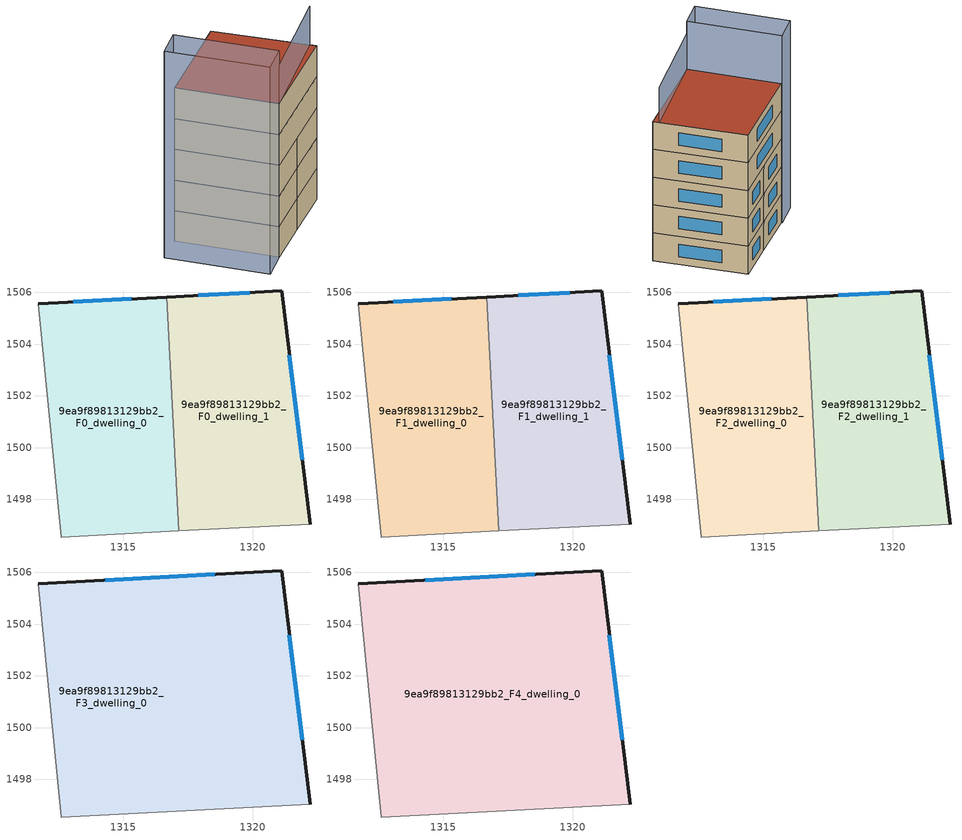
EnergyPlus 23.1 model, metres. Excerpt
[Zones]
9ea9f89813129bb2_F0_dwelling_0
 floor ground (EU_floor_Construction): 1316.68,1505.82 1317.16,1496.79 1312.61,1496.55 1311.71,1505.56 z0
 wall outside (EU_wall_Construction): 1316.68,1505.82 1311.71,1505.56 z0:3
 wall adiabatic (EU_wall_Construction): 1311.71,1505.56 1312.61,1496.55 1317.16,1496.79 z0:3
 wall to 9ea9f89813129bb2_F0_dwelling_1 (EU_wall_Construction): 1317.16,1496.79 1316.68,1505.82 z0:3
 window (EU_Window_Construction): 1315.31,1505.75 1313.08,1505.63 z0.83:2.17
9ea9f89813129bb2_F0_dwelling_1
 floor ground (EU_floor_Construction): 1321.12,1506.05 1322.22,1497.05 1317.16,1496.79 1316.68,1505.82 z0
 wall outside (EU_wall_Construction): 1322.22,1497.05 1321.12,1506.05 1316.68,1505.82 z0:3
 wall adiabatic (EU_wall_Construction): 1317.16,1496.79 1322.22,1497.05 z0:3
 window (EU_Window_Construction): 1319.9,1505.99 1317.9,1505.88 / 1321.92,1499.53 1321.42,1503.58 z0.83:2.17
9ea9f89813129bb2_F1_dwelling_0
 floor to 9ea9f89813129bb2_F0_dwelling_0 (EU_floor_Construction): 1316.68,1505.82 1317.16,1496.79 1312.61,1496.55 1311.71,1505.56 z3
 wall outside (EU_wall_Construction): 1316.68,1505.82 1311.71,1505.56 z3:6
 wall adiabatic (EU_wall_Construction): 1311.71,1505.56 1312.61,1496.55 1317.16,1496.79 z3:6
 wall to 9ea9f89813129bb2_F1_dwelling_1 (EU_wall_Construction): 1317.16,1496.79 1316.68,1505.82 z3:6
 window (EU_Window_Construction): 1315.31,1505.75 1313.08,1505.63 z3.83:5.17
9ea9f89813129bb2_F1_dwelling_1
 floor to 9ea9f89813129bb2_F0_dwelling_1 (EU_floor_Construction): 1321.12,1506.05 1322.22,1497.05 1317.16,1496.79 1316.68,1505.82 z3
 wall outside (EU_wall_Construction): 1322.22,1497.05 1321.12,1506.05 1316.68,1505.82 z3:6
 wall adiabatic (EU_wall_Construction): 1317.16,1496.79 1322.22,1497.05 z3:6
 window (EU_Window_Construction): 1319.9,1505.99 1317.9,1505.88 / 1321.92,1499.53 1321.42,1503.58 z3.83:5.17
9ea9f89813129bb2_F2_dwelling_0
 floor to 9ea9f89813129bb2_F1_dwelling_0 (EU_floor_Construction): 1316.68,1505.82 1317.16,1496.79 1312.61,1496.55 1311.71,1505.56 z6
 wall outside (EU_wall_Construction): 1316.68,1505.82 1311.71,1505.56 z6:9
 wall adiabatic (EU_wall_Construction): 1311.71,1505.56 1312.61,1496.55 1317.16,1496.79 z6:9
 wall to 9ea9f89813129bb2_F2_dwelling_1 (EU_wall_Construction): 1317.16,1496.79 1316.68,1505.82 z6:9
 window (EU_Window_Construction): 1315.31,1505.75 1313.08,1505.63 z6.83:8.17
9ea9f89813129bb2_F2_dwelling_1
 floor to 9ea9f89813129bb2_F1_dwelling_1 (EU_floor_Construction): 1321.12,1506.05 1322.22,1497.05 1317.16,1496.79 1316.68,1505.82 z6
 wall outside (EU_wall_Construction): 1322.22,1497.05 1321.12,1506.05 1316.68,1505.82 z6:9
 wall adiabatic (EU_wall_Construction): 1317.16,1496.79 1322.22,1497.05 z6:9
 window (EU_Window_Construction): 1319.9,1505.99 1317.9,1505.88 / 1321.92,1499.53 1321.42,1503.58 z6.83:8.17
9ea9f89813129bb2_F3_dwelling_0
 floor to 9ea9f89813129bb2_F2_dwelling_0 (EU_floor_Construction): 1316.68,1505.82 1317.16,1496.79 1312.61,1496.55 1311.71,1505.56 z9
 floor to 9ea9f89813129bb2_F2_dwelling_1 (EU_floor_Construction): 1321.12,1506.05 1322.22,1497.05 1317.16,1496.79 1316.68,1505.82 z9
 wall outside (EU_wall_Construction): 1322.22,1497.05 1321.12,1506.05 1311.71,1505.56 z9:12
 wall adiabatic (EU_wall_Construction): 1311.71,1505.56 1312.61,1496.55 1322.22,1497.05 z9:12
 window (EU_Window_Construction): 1318.53,1505.92 1314.3,1505.69 / 1321.92,1499.53 1321.42,1503.58 z9.83:11.17
9ea9f89813129bb2_F4_dwelling_0
 floor to 9ea9f89813129bb2_F3_dwelling_0 (EU_floor_Construction): 1321.12,1506.05 1322.22,1497.05 1312.61,1496.55 1311.71,1505.56 z12
 wall outside (EU_wall_Construction): 1322.22,1497.05 1321.12,1506.05 1311.71,1505.56 z12:15
 wall adiabatic (EU_wall_Construction): 1311.71,1505.56 1312.61,1496.55 1322.22,1497.05 z12:15
 window (EU_Window_Construction): 1318.53,1505.92 1314.3,1505.69 / 1321.92,1499.53 1321.42,1503.58 z12.83:14.17
 roof outside (EU_roof_Construction): 1322.22,1497.05 1321.12,1506.05 1311.71,1505.56 1312.61,1496.55 z15
shading: 1312.61,1496.55 1322.16,1497.66 z0:18.8; 1309.5,1505.4 1310.01,1496.45 z0:18.3; 1311.71,1505.62 1312.61,1496.55 / 1312.61,1496.55 1309.92,1496.28 / 1309.92,1496.28 1309.01,1505.36 / 1309.01,1505.36 1311.71,1505.62 z0:20.2
[Building]
EU S2 Campaign: North Axis=0; Terrain=City; Solar Distribution=FullExterior
[Site:Location]
Lyon-Bron: Latitude=45.75; Longitude=5; Time Zone=1; Elevation=198
[SizingPeriod:WeatherFileDays]
AnnualSizingPeriod: Begin Month=1; Begin Day of Month=1; End Month=12; End Day of Month=31; Day of Week for Start Day=Monday; Use Weather File Daylight Saving Period=No; Use Weather File Rain and Snow Indicators=No
[MATERIAL]
EU_InternalMass_Material: Roughness=MediumRough; Thickness=0.1; Conductivity=1; Density=1800; Specific Heat=900; Thermal Absorptance=0.9; Solar Absorptance=0.7; Visible Absorptance=0.7
[MATERIAL:NOMASS] Roughness=MediumRough; Thermal Absorptance=0.9; Solar Absorptance=0.7; Visible Absorptance=0.7
Name | Thermal Resistance
EU_wall_NoMass | 0.87146
EU_roof_NoMass | 0.842276
EU_floor_NoMass | 0.496999
[WINDOWMATERIAL:SIMPLEGLAZINGSYSTEM]
EU_Window_SimpleGlazing: UFactor=2.2525; Solar Heat Gain Coefficient=0.76; Visible Transmittance=0.76
[CONSTRUCTION]
EU_wall_Construction: EU_wall_NoMass
EU_roof_Construction: EU_roof_NoMass
EU_floor_Construction: EU_floor_NoMass
EU_Window_Construction: EU_Window_SimpleGlazing
EU_InternalMass_Construction: EU_InternalMass_Material
[ZONE] Type=1; Multiplier=1; Ceiling Height=autocalculate; Floor Area=autocalculate; Part of Total Floor Area=Yes
Name | Volume
9ea9f89813129bb2_F0_dwelling_0 | 129.192
9ea9f89813129bb2_F1_dwelling_0; 9ea9f89813129bb2_F2_dwelling_0 | 129.191
9ea9f89813129bb2_F3_dwelling_0 | 258.373
9ea9f89813129bb2_F4_dwelling_0 | 258.38
9ea9f89813129bb2_F0_dwelling_1 | 129.184
9ea9f89813129bb2_F1_dwelling_1; 9ea9f89813129bb2_F2_dwelling_1 | 129.185
[INTERNALMASS] Construction=EU_InternalMass_Construction
Name | Zone or ZoneList | Surface Area
9ea9f89813129bb2_F0_dwelling_0_EU_InternalMass | 9ea9f89813129bb2_F0_dwelling_0 | 43.0641
9ea9f89813129bb2_F0_dwelling_1_EU_InternalMass | 9ea9f89813129bb2_F0_dwelling_1 | 43.0612
9ea9f89813129bb2_F1_dwelling_0_EU_InternalMass | 9ea9f89813129bb2_F1_dwelling_0 | 43.0641
9ea9f89813129bb2_F1_dwelling_1_EU_InternalMass | 9ea9f89813129bb2_F1_dwelling_1 | 43.0612
9ea9f89813129bb2_F2_dwelling_0_EU_InternalMass | 9ea9f89813129bb2_F2_dwelling_0 | 43.0641
9ea9f89813129bb2_F2_dwelling_1_EU_InternalMass | 9ea9f89813129bb2_F2_dwelling_1 | 43.0612
9ea9f89813129bb2_F3_dwelling_0_EU_InternalMass | 9ea9f89813129bb2_F3_dwelling_0 | 86.1266
9ea9f89813129bb2_F4_dwelling_0_EU_InternalMass | 9ea9f89813129bb2_F4_dwelling_0 | 86.1266
[OTHEREQUIPMENT] Fuel Type=Electricity; Design Level Calculation Method=Watts/Area; Power per Zone Floor Area=1; Fraction Latent=0; Fraction Radiant=0; Fraction Lost=0; Carbon Dioxide Generation Rate=0; EndUse Subcategory=EU_Step8_InternalGains
Name | Zone or ZoneList or Space or SpaceList | Schedule
EU_Step8_InternalGain_9ea9f89813129bb2_F0_dwelling_0_f000 | 9ea9f89813129bb2_F0_dwelling_0 | EU_Step8_GainSchedule_9ea9f89813129bb2_F0_dwelling_0_f000
EU_Step8_InternalGain_9ea9f89813129bb2_F0_dwelling_1_f000 | 9ea9f89813129bb2_F0_dwelling_1 | EU_Step8_GainSchedule_9ea9f89813129bb2_F0_dwelling_1_f000
EU_Step8_InternalGain_9ea9f89813129bb2_F1_dwelling_0_f000 | 9ea9f89813129bb2_F1_dwelling_0 | EU_Step8_GainSchedule_9ea9f89813129bb2_F1_dwelling_0_f000
EU_Step8_InternalGain_9ea9f89813129bb2_F1_dwelling_1_f000 | 9ea9f89813129bb2_F1_dwelling_1 | EU_Step8_GainSchedule_9ea9f89813129bb2_F1_dwelling_1_f000
EU_Step8_InternalGain_9ea9f89813129bb2_F2_dwelling_0_f000 | 9ea9f89813129bb2_F2_dwelling_0 | EU_Step8_GainSchedule_9ea9f89813129bb2_F2_dwelling_0_f000
EU_Step8_InternalGain_9ea9f89813129bb2_F2_dwelling_1_f000 | 9ea9f89813129bb2_F2_dwelling_1 | EU_Step8_GainSchedule_9ea9f89813129bb2_F2_dwelling_1_f000
EU_Step8_InternalGain_9ea9f89813129bb2_F3_dwelling_0_f000 | 9ea9f89813129bb2_F3_dwelling_0 | EU_Step8_GainSchedule_9ea9f89813129bb2_F3_dwelling_0_f000
EU_Step8_InternalGain_9ea9f89813129bb2_F4_dwelling_0_f000 | 9ea9f89813129bb2_F4_dwelling_0 | EU_Step8_GainSchedule_9ea9f89813129bb2_F4_dwelling_0_f000
[ZONEVENTILATION:DESIGNFLOWRATE] Schedule=EU_AlwaysOn; Design Flow Rate Calculation Method=AirChanges/Hour; Air Changes per Hour=0.425; Ventilation Type=Natural; Fan Pressure Rise=0; Fan Total Efficiency=1; Constant Term Coefficient=1; Temperature Term Coefficient=0; Velocity Term Coefficient=0; Velocity Squared Term Coefficient=0; Minimum Indoor Temperature=-100; Maximum Indoor Temperature=100; Delta Temperature=-100; Minimum Outdoor Temperature=-100; Maximum Outdoor Temperature=100; Maximum Wind Speed=40
Name | Zone or ZoneList or Space or SpaceList
EU_ConstantAir_9ea9f89813129bb2_F0_dwelling_0 | 9ea9f89813129bb2_F0_dwelling_0
EU_ConstantAir_9ea9f89813129bb2_F0_dwelling_1 | 9ea9f89813129bb2_F0_dwelling_1
EU_ConstantAir_9ea9f89813129bb2_F1_dwelling_0 | 9ea9f89813129bb2_F1_dwelling_0
EU_ConstantAir_9ea9f89813129bb2_F1_dwelling_1 | 9ea9f89813129bb2_F1_dwelling_1
EU_ConstantAir_9ea9f89813129bb2_F2_dwelling_0 | 9ea9f89813129bb2_F2_dwelling_0
EU_ConstantAir_9ea9f89813129bb2_F2_dwelling_1 | 9ea9f89813129bb2_F2_dwelling_1
EU_ConstantAir_9ea9f89813129bb2_F3_dwelling_0 | 9ea9f89813129bb2_F3_dwelling_0
EU_ConstantAir_9ea9f89813129bb2_F4_dwelling_0 | 9ea9f89813129bb2_F4_dwelling_0
[HVACTEMPLATE:THERMOSTAT] Constant Heating Setpoint=20; Constant Cooling Setpoint=50
EU_HeatOnly_9ea9f89813129bb2_F0_dwelling_0; EU_HeatOnly_9ea9f89813129bb2_F0_dwelling_1; EU_HeatOnly_9ea9f89813129bb2_F1_dwelling_0; EU_HeatOnly_9ea9f89813129bb2_F1_dwelling_1; EU_HeatOnly_9ea9f89813129bb2_F2_dwelling_0; EU_HeatOnly_9ea9f89813129bb2_F2_dwelling_1; EU_HeatOnly_9ea9f89813129bb2_F3_dwelling_0; EU_HeatOnly_9ea9f89813129bb2_F4_dwelling_0
[HVACTEMPLATE:ZONE:IDEALLOADSAIRSYSTEM] System Availability Schedule=EU_AlwaysOn; Maximum Heating Supply Air Temperature=50; Minimum Cooling Supply Air Temperature=13; Maximum Heating Supply Air Humidity Ratio=0.0156; Minimum Cooling Supply Air Humidity Ratio=0.0077; Heating Limit=NoLimit; Cooling Limit=NoLimit; Heating Availability Schedule=EU_AlwaysOn; Cooling Availability Schedule=EU_CoolingOff; Dehumidification Control Type=ConstantSensibleHeatRatio; Cooling Sensible Heat Ratio=0.7; Dehumidification Setpoint=60; Humidification Control Type=None; Humidification Setpoint=30; Outdoor Air Method=None; Outdoor Air Flow Rate per Person=0.00944; Outdoor Air Flow Rate per Zone Floor Area=0; Outdoor Air Flow Rate per Zone=0; Demand Controlled Ventilation Type=None; Outdoor Air Economizer Type=NoEconomizer; Heat Recovery Type=None; Sensible Heat Recovery Effectiveness=0.7; Latent Heat Recovery Effectiveness=0.65
Name | Template Thermostat
9ea9f89813129bb2_F0_dwelling_0 | EU_HeatOnly_9ea9f89813129bb2_F0_dwelling_0
9ea9f89813129bb2_F0_dwelling_1 | EU_HeatOnly_9ea9f89813129bb2_F0_dwelling_1
9ea9f89813129bb2_F1_dwelling_0 | EU_HeatOnly_9ea9f89813129bb2_F1_dwelling_0
9ea9f89813129bb2_F1_dwelling_1 | EU_HeatOnly_9ea9f89813129bb2_F1_dwelling_1
9ea9f89813129bb2_F2_dwelling_0 | EU_HeatOnly_9ea9f89813129bb2_F2_dwelling_0
9ea9f89813129bb2_F2_dwelling_1 | EU_HeatOnly_9ea9f89813129bb2_F2_dwelling_1
9ea9f89813129bb2_F3_dwelling_0 | EU_HeatOnly_9ea9f89813129bb2_F3_dwelling_0
9ea9f89813129bb2_F4_dwelling_0 | EU_HeatOnly_9ea9f89813129bb2_F4_dwelling_0
[SIZING:ZONE] Zone Cooling Design Supply Air Temperature Input Method=SupplyAirTemperature; Zone Cooling Design Supply Air Temperature=13; Zone Heating Design Supply Air Temperature Input Method=SupplyAirTemperature; Zone Heating Design Supply Air Temperature=50; Zone Cooling Design Supply Air Humidity Ratio=0.008; Zone Heating Design Supply Air Humidity Ratio=0.008; Cooling Design Air Flow Method=DesignDay; Cooling Design Air Flow Rate=0; Cooling Minimum Air Flow per Zone Floor Area=0.000762; Cooling Minimum Air Flow=0; Cooling Minimum Air Flow Fraction=0.2; Heating Design Air Flow Method=DesignDay; Heating Design Air Flow Rate=0; Heating Maximum Air Flow per Zone Floor Area=0.002032; Heating Maximum Air Flow=0.141576; Heating Maximum Air Flow Fraction=0.3; Account for Dedicated Outdoor Air System=No; Dedicated Outdoor Air System Control Strategy=NeutralSupplyAir; Dedicated Outdoor Air Low Setpoint Temperature for Design=autosize; Dedicated Outdoor Air High Setpoint Temperature for Design=autosize; Zone Load Sizing Method=Sensible Load Only No Latent Load; Zone Latent Cooling Design Supply Air Humidity Ratio Input Method=HumidityRatioDifference; Zone Cooling Design Supply Air Humidity Ratio Difference=0.005; Zone Latent Heating Design Supply Air Humidity Ratio Input Method=HumidityRatioDifference; Zone Humidification Design Supply Air Humidity Ratio Difference=0.005
9ea9f89813129bb2_F0_dwelling_0; 9ea9f89813129bb2_F0_dwelling_1; 9ea9f89813129bb2_F1_dwelling_0; 9ea9f89813129bb2_F1_dwelling_1; 9ea9f89813129bb2_F2_dwelling_0; 9ea9f89813129bb2_F2_dwelling_1; 9ea9f89813129bb2_F3_dwelling_0; 9ea9f89813129bb2_F4_dwelling_0
[SCHEDULE:CONSTANT]
Name | Hourly Value
EU_AlwaysOn | 1
EU_CoolingOff | 0
[SCHEDULE:FILE] Column Number=1; Rows to Skip at Top=0; Number of Hours of Data=8760; Column Separator=Comma; Interpolate to Timestep=No; Minutes per Item=60; Adjust Schedule for Daylight Savings=Yes
Name | File
EU_Step8_GainSchedule_9ea9f89813129bb2_F0_dwelling_0_f000 | ../../schedules/9ea9f89813129bb2/9ea9f89813129bb2_F0_dwelling_0_f000_gain.csv
EU_Step8_GainSchedule_9ea9f89813129bb2_F0_dwelling_1_f000 | ../../schedules/9ea9f89813129bb2/9ea9f89813129bb2_F0_dwelling_1_f000_gain.csv
EU_Step8_GainSchedule_9ea9f89813129bb2_F1_dwelling_0_f000 | ../../schedules/9ea9f89813129bb2/9ea9f89813129bb2_F1_dwelling_0_f000_gain.csv
EU_Step8_GainSchedule_9ea9f89813129bb2_F1_dwelling_1_f000 | ../../schedules/9ea9f89813129bb2/9ea9f89813129bb2_F1_dwelling_1_f000_gain.csv
EU_Step8_GainSchedule_9ea9f89813129bb2_F2_dwelling_0_f000 | ../../schedules/9ea9f89813129bb2/9ea9f89813129bb2_F2_dwelling_0_f000_gain.csv
EU_Step8_GainSchedule_9ea9f89813129bb2_F2_dwelling_1_f000 | ../../schedules/9ea9f89813129bb2/9ea9f89813129bb2_F2_dwelling_1_f000_gain.csv
EU_Step8_GainSchedule_9ea9f89813129bb2_F3_dwelling_0_f000 | ../../schedules/9ea9f89813129bb2/9ea9f89813129bb2_F3_dwelling_0_f000_gain.csv
EU_Step8_GainSchedule_9ea9f89813129bb2_F4_dwelling_0_f000 | ../../schedules/9ea9f89813129bb2/9ea9f89813129bb2_F4_dwelling_0_f000_gain.csv
